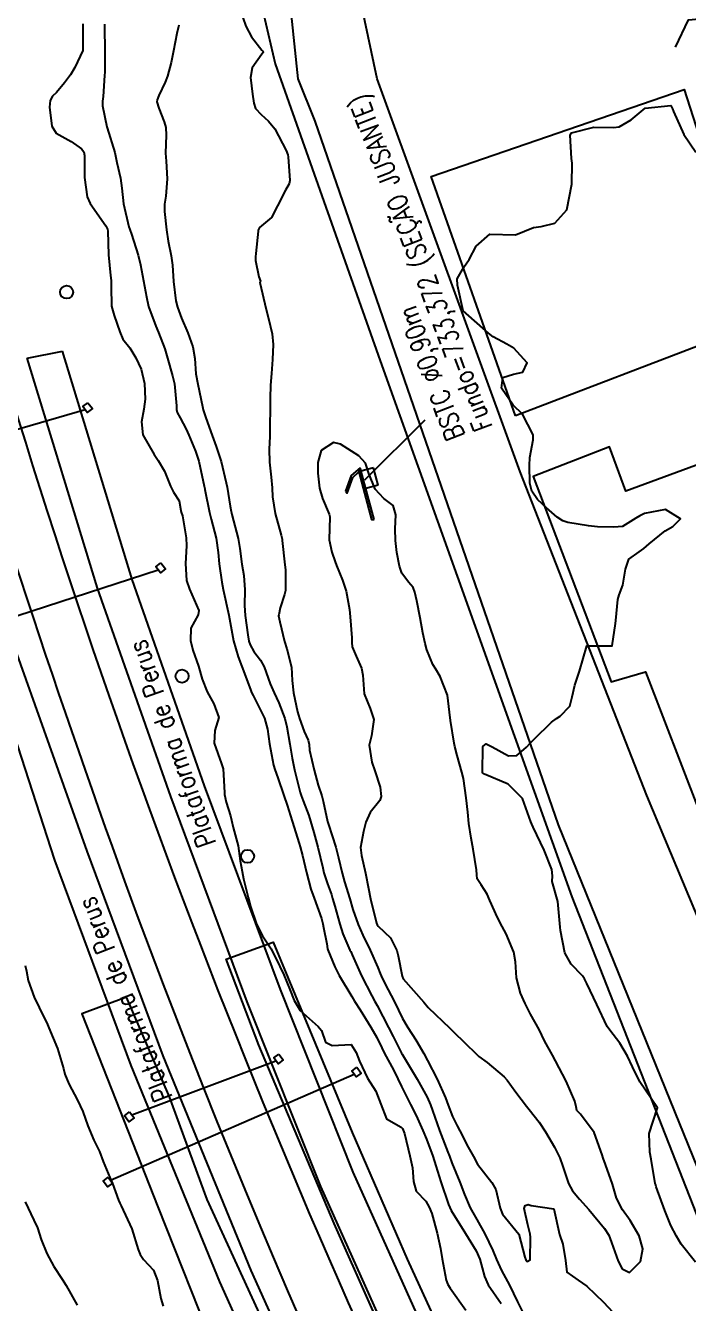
# Model space of a CAD drawing. Header units: metres. Extents: x 318500 to 325275, y 7408834 to 7428799.
# Drawn here: x 320329.3 to 320381.1, y 7410404.4 to 7410504.2 of the extents above; entities that cross this region are included whole.
import ezdxf

# ---------------------------------------------------------------- set-up
doc = ezdxf.new("R2010")
doc.units = ezdxf.units.M
doc.header["$MEASUREMENT"] = 0
doc.linetypes.add('CONTINUO', pattern=[0])
doc.linetypes.add('TRACEJADO', pattern=[8.7, 8, -0.7])
for name, color, linetype in [('ALA', 45, 'Continuous'), ('BUEIRO', 151, 'Continuous'), ('Curvas de Nivel 1m', 11, 'Continuous'), ('Curvas de Nivel 5m', 15, 'Continuous'), ('Divisas', 45, 'Continuous'), ('Edificações', 30, 'Continuous'), ('Estação', 45, 'Continuous'), ('Linha Férrea', 20, 'Continuous'), ('PLATAFORMA', 45, 'Continuous'), ('Pontes_Viadutos_Tubos', 190, 'Continuous'), ('Postes', 20, 'Continuous'), ('Pórticos', 45, 'Continuous'), ('TEXTO', 45, 'Continuous'), ('Vias Primárias', 230, 'Continuous')]:
    doc.layers.add(name, color=color, linetype=linetype)
doc.styles.add('ROMANS', font='romans', dxfattribs={"height": 0.2})

msp = doc.modelspace()

# ---------------------------------------------------------------- linework, layer by layer
at = {"layer": 'ALA', "linetype": 'CONTINUO'}
for points in [[(320355.46, 7410469.633, 734.655), (320354.773, 7410469.04, 734.417), (320354.326, 7410467.81, 734.475)], [(320355.46, 7410469.633, 734.655), (320354.773, 7410469.04, 734.417), (320354.326, 7410467.81, 734.475)], [(320354.326, 7410467.81, 734.475), (320354.441, 7410467.659, 733.633), (320354.892, 7410468.898, 733.486), (320355.352, 7410469.336, 733.375)], [(320354.326, 7410467.81, 734.475), (320354.441, 7410467.659, 733.633), (320354.892, 7410468.898, 733.486), (320355.352, 7410469.336, 733.375)]]:
    msp.add_polyline3d(points, dxfattribs=at)
at = {"layer": 'BUEIRO', "linetype": 'TRACEJADO', "flags": 128}
for points in [[(320356.51, 7410469.649), (320355.528, 7410469.384)], [(320356.875, 7410468.297), (320356.51, 7410469.649)], [(320356.875, 7410468.297), (320355.9, 7410468.034)]]:
    msp.add_lwpolyline(points, dxfattribs=at)
at = {"layer": 'BUEIRO', "linetype": 'CONTINUO'}
for points in [[(320355.46, 7410469.633, 734.655), (320355.352, 7410469.336, 733.375), (320356.353, 7410465.621, 733.386), (320356.564, 7410465.619, 734.657)], [(320355.46, 7410469.633, 734.655), (320355.352, 7410469.336, 733.375), (320356.353, 7410465.621, 733.386), (320356.564, 7410465.619, 734.657)], [(320356.564, 7410465.619, 734.657), (320355.46, 7410469.633, 734.655)], [(320356.564, 7410465.619, 734.657), (320355.46, 7410469.633, 734.655)]]:
    msp.add_polyline3d(points, dxfattribs=at)
at = {"layer": 'Curvas de Nivel 1m', "flags": 128}
for points, elevation in [([(320345.84, 7410506.14), (320346.547, 7410504.129), (320346.977, 7410503.298), (320347.791, 7410502.246), (320347.853, 7410502.172), (320347.881, 7410502.109), (320347.87, 7410502.028), (320347.787, 7410501.933), (320347.028, 7410500.864), (320346.892, 7410500.123), (320347.05, 7410498.811), (320347.147, 7410498.119), (320347.296, 7410497.687), (320347.721, 7410497.228), (320348.317, 7410496.702), (320348.803, 7410496.094), (320349.685, 7410494.407), (320349.816, 7410494.079), (320349.843, 7410493.913), (320349.967, 7410492.077), (320349.916, 7410491.809), (320349.642, 7410491.316), (320349.021, 7410490.089), (320348.536, 7410489.176), (320347.605, 7410488.412), (320347.507, 7410488.205), (320347.491, 7410488.112), (320347.304, 7410486.384), (320347.283, 7410486.114), (320347.292, 7410485.839), (320347.554, 7410484.555), (320347.668, 7410484.225), (320347.639, 7410484.109), (320347.643, 7410484.014), (320348.087, 7410482.101), (320348.297, 7410481.31), (320348.592, 7410480.093), (320348.668, 7410479.278), (320348.624, 7410478.093), (320348.531, 7410477.017), (320348.45, 7410476.095), (320348.441, 7410475.078), (320348.431, 7410474.095), (320348.407, 7410473.101), (320348.4, 7410472.095), (320348.367, 7410471.103), (320348.381, 7410470.095), (320348.518, 7410468.916), (320348.584, 7410468.091), (320348.617, 7410467.384), (320348.829, 7410466.087), (320349.285, 7410464.389), (320349.362, 7410464.079), (320349.378, 7410463.979), (320349.591, 7410462.077), (320349.637, 7410461.685), (320349.627, 7410460.076), (320349.552, 7410459.75), (320349.21, 7410458.717), (320349.104, 7410458.179), (320349.099, 7410458.082), (320349.193, 7410457.627), (320349.567, 7410456.076), (320349.727, 7410455.512), (320350.102, 7410454.07), (320350.165, 7410453.04), (320350.251, 7410452.069), (320350.572, 7410450.591), (320350.715, 7410450.064), (320351.08, 7410449.064), (320351.409, 7410448.391), (320351.473, 7410448.054), (320351.518, 7410447.598), (320351.872, 7410446.048), (320352.196, 7410444.869), (320352.461, 7410444.038), (320352.581, 7410443.612), (320352.926, 7410442.031), (320352.987, 7410441.8), (320353.562, 7410440.021), (320353.768, 7410439.198), (320354.051, 7410438.013), (320354.249, 7410437.336), (320354.658, 7410436.004), (320354.898, 7410435.178), (320355.306, 7410433.996), (320355.686, 7410433.174), (320356.261, 7410431.986), (320356.837, 7410430.646), (320357.026, 7410430.171), (320357.109, 7410429.976), (320357.392, 7410429.401), (320358.151, 7410427.96), (320358.781, 7410426.658), (320359.198, 7410425.944), (320359.831, 7410425.004), (320360.447, 7410423.925), (320360.742, 7410423.369), (320361.483, 7410421.912), (320362.146, 7410420.458), (320362.354, 7410419.903), (320362.681, 7410419.011), (320363.061, 7410418.281), (320363.262, 7410417.891), (320363.914, 7410416.618), (320364.317, 7410415.875), (320364.631, 7410415.297), (320365.746, 7410413.853), (320366.06, 7410413.303), (320366.413, 7410411.843), (320366.583, 7410411.382), (320367.863, 7410409.827), (320368.326, 7410408.03), (320368.42, 7410407.821), (320368.529, 7410407.694), (320368.756, 7410407.817), (320368.777, 7410409.596), (320368.75, 7410409.817), (320368.571, 7410410.538), (320368.291, 7410411.823), (320368.365, 7410412.05), (320368.593, 7410412.13), (320368.833, 7410412.057), (320370.59, 7410411.79), (320371.041, 7410409.783), (320371.298, 7410409.029), (320371.517, 7410407.775), (320371.605, 7410406.857), (320372.515, 7410406.236), (320373.174, 7410405.753), (320374.491, 7410404.503), (320375.219, 7410403.729)], 736), ([(320333.81, 7410504.3), (320333.808, 7410502.318), (320333.808, 7410502.3), (320333.807, 7410502.283), (320333.789, 7410502.223), (320333.185, 7410500.889), (320332.831, 7410500.309), (320332.373, 7410499.691), (320331.739, 7410498.946), (320331.417, 7410498.643), (320331.236, 7410498.327), (320331.203, 7410497.806), (320331.375, 7410496.325), (320331.702, 7410495.764), (320332.896, 7410495.104), (320333.684, 7410494.552), (320333.863, 7410494.297), (320333.936, 7410494.036), (320333.923, 7410492.296), (320334.13, 7410490.787), (320334.364, 7410490.289), (320335.604, 7410488.529), (320335.712, 7410488.268), (320335.741, 7410488.125), (320335.816, 7410486.266), (320335.954, 7410484.664), (320336.004, 7410484.263), (320336.009, 7410483.797), (320336.045, 7410482.262), (320336.24, 7410481.528), (320336.682, 7410480.252), (320336.927, 7410479.691), (320337.478, 7410479), (320337.95, 7410478.235), (320338.343, 7410477.345), (320338.622, 7410476.228), (320338.656, 7410474.993), (320338.564, 7410474.228), (320338.392, 7410473.238), (320338.489, 7410472.229), (320339.367, 7410470.69), (320339.689, 7410470.215), (320340.183, 7410469.372), (320340.656, 7410468.2), (320340.875, 7410467.746), (320341.319, 7410467.067), (320341.447, 7410466.324), (320341.488, 7410466.187), (320341.592, 7410465.899), (320341.869, 7410464.181), (320341.899, 7410463.552), (320341.811, 7410462.182), (320341.9, 7410460.843), (320342.144, 7410460.176), (320342.859, 7410458.511), (320342.821, 7410458.166), (320342.226, 7410457.133), (320342.203, 7410456.175), (320342.402, 7410455.411), (320342.841, 7410454.165), (320343.135, 7410453.14), (320343.517, 7410452.156), (320344.028, 7410451.229), (320344.417, 7410450.147), (320344.1, 7410449.129), (320344.063, 7410448.15), (320344.643, 7410446.547), (320344.752, 7410446.143), (320344.86, 7410444.294), (320344.877, 7410444.141), (320345.004, 7410443.543), (320345.339, 7410442.48), (320345.41, 7410442.134), (320345.553, 7410441.56), (320345.938, 7410440.125), (320346.096, 7410438.969), (320346.237, 7410438.12), (320346.359, 7410437.553), (320346.711, 7410436.113), (320346.899, 7410435.406), (320347.33, 7410434.103), (320347.849, 7410433.112), (320348.508, 7410432.085), (320348.63, 7410431.866), (320348.843, 7410431.429), (320349.503, 7410430.073), (320349.97, 7410428.912), (320350.312, 7410428.065), (320350.788, 7410427.276), (320352.187, 7410426.039), (320352.441, 7410425.709), (320352.758, 7410424.815), (320353.282, 7410424.549), (320354.756, 7410424.622), (320355.145, 7410423.996), (320355.416, 7410423.317), (320356.03, 7410421.987), (320356.705, 7410420.991), (320357.073, 7410419.974), (320357.533, 7410418.821), (320358.672, 7410418.179), (320358.785, 7410418.062), (320358.839, 7410417.947), (320358.93, 7410417.683), (320359.343, 7410415.939), (320359.551, 7410415.011), (320359.645, 7410413.934), (320359.854, 7410413.183), (320360.595, 7410412.394), (320360.872, 7410411.917), (320361.063, 7410411.435), (320361.473, 7410409.911), (320361.739, 7410408.711), (320361.887, 7410407.906), (320362.184, 7410406.233), (320362.313, 7410405.902), (320362.506, 7410405.601), (320363.713, 7410403.882)], 739), ([(320335.498, 7410504.275), (320335.501, 7410503.969), (320335.504, 7410502.274), (320335.504, 7410500.534), (320335.501, 7410500.274), (320335.374, 7410498.637), (320335.324, 7410498.276), (320335.341, 7410497.891), (320335.683, 7410496.27), (320335.709, 7410496.172), (320336.286, 7410494.261), (320336.46, 7410493.466), (320336.746, 7410492.254), (320336.857, 7410491.467), (320336.97, 7410490.25), (320337.399, 7410488.448), (320337.466, 7410488.242), (320337.594, 7410487.871), (320338.132, 7410486.234), (320338.305, 7410485.49), (320338.545, 7410484.23), (320338.771, 7410482.988), (320338.928, 7410482.226), (320339.497, 7410480.697), (320339.705, 7410480.217), (320340.195, 7410478.927), (320340.417, 7410478.206), (320340.814, 7410476.835), (320340.953, 7410476.197), (320341.117, 7410474.492), (320341.127, 7410474.194), (320341.173, 7410473.959), (320341.404, 7410473.554), (320341.875, 7410472.663), (320342.081, 7410472.18), (320342.601, 7410470.942), (320342.865, 7410470.167), (320343.282, 7410468.209), (320343.288, 7410468.161), (320343.295, 7410468.126), (320343.328, 7410467.962), (320343.695, 7410466.156), (320343.832, 7410465.625), (320344.224, 7410464.151), (320344.368, 7410463.045), (320344.449, 7410462.148), (320344.662, 7410460.719), (320344.774, 7410460.145), (320345.2, 7410458.14), (320345.564, 7410456.134), (320345.928, 7410454.899), (320346.231, 7410454.124), (320346.901, 7410452.336), (320346.989, 7410452.112), (320347.116, 7410451.87), (320348.004, 7410450.096), (320348.226, 7410449.238), (320348.391, 7410448.09), (320348.693, 7410446.437), (320348.789, 7410446.084), (320349.03, 7410445.433), (320349.515, 7410444.075), (320349.771, 7410443.303), (320350.159, 7410442.068), (320350.702, 7410440.325), (320350.777, 7410440.062), (320350.95, 7410439.383), (320351.271, 7410438.055), (320351.625, 7410436.758), (320351.872, 7410436.046), (320352.452, 7410434.471), (320352.559, 7410434.035), (320352.594, 7410433.752), (320352.857, 7410432.497), (320352.927, 7410432.105), (320352.949, 7410432.029), (320353.494, 7410430.677), (320353.826, 7410430.015), (320354.806, 7410428.376), (320355.038, 7410427.998), (320355.46, 7410427.323), (320356.306, 7410425.985), (320356.762, 7410425.164), (320357.15, 7410424.371), (320357.353, 7410423.971), (320358.101, 7410422.588), (320358.417, 7410421.955), (320358.711, 7410421.347), (320359.414, 7410419.939), (320359.837, 7410419.088), (320360.375, 7410417.924), (320360.66, 7410417.228), (320361.14, 7410415.915), (320361.382, 7410415.159), (320361.761, 7410413.908), (320362.367, 7410412.128), (320362.462, 7410411.901), (320362.586, 7410411.666), (320363.705, 7410409.883), (320364.54, 7410408.52), (320364.815, 7410407.866), (320365.177, 7410406.52), (320365.481, 7410405.855), (320366.488, 7410404.398)], 738), ([(320341.31, 7410504.198), (320341.138, 7410503.535), (320340.874, 7410502.204), (320340.711, 7410501.271), (320340.415, 7410500.21), (320340.22, 7410499.746), (320339.737, 7410498.705), (320339.598, 7410498.356), (320339.59, 7410498.221), (320339.725, 7410497.72), (320340.146, 7410496.646), (320340.281, 7410496.211), (320340.308, 7410495.604), (320340.257, 7410494.211), (320340.309, 7410493.572), (320340.394, 7410492.209), (320340.271, 7410490.846), (320340.18, 7410490.212), (320340.184, 7410489.649), (320340.347, 7410488.209), (320340.454, 7410487.34), (320340.687, 7410486.203), (320340.814, 7410485.453), (320340.88, 7410484.2), (320341.052, 7410482.672), (320341.182, 7410482.195), (320341.507, 7410481.32), (320341.997, 7410480.182), (320342.398, 7410479.095), (320342.543, 7410478.174), (320342.632, 7410476.993), (320342.778, 7410476.17), (320343.144, 7410474.435), (320343.202, 7410474.163), (320343.248, 7410474.002), (320343.404, 7410473.557), (320343.904, 7410472.155), (320344.213, 7410471.316), (320344.606, 7410470.148), (320345.005, 7410468.473), (320345.063, 7410468.143), (320345.315, 7410466.655), (320345.401, 7410466.229), (320345.415, 7410466.138), (320345.44, 7410466.006), (320345.933, 7410464.13), (320346.063, 7410463.334), (320346.211, 7410462.126), (320346.366, 7410461.248), (320346.461, 7410460.122), (320346.427, 7410458.906), (320346.479, 7410458.121), (320346.694, 7410456.601), (320346.78, 7410456.116), (320346.873, 7410455.82), (320347.162, 7410455.299), (320347.683, 7410454.63), (320347.971, 7410454.098), (320348.431, 7410452.79), (320348.739, 7410452.086), (320349.108, 7410451.293), (320349.569, 7410450.075), (320349.741, 7410449.416), (320349.968, 7410448.071), (320350.15, 7410446.973), (320350.331, 7410446.067), (320350.776, 7410444.3), (320350.853, 7410444.062), (320351.006, 7410443.66), (320351.455, 7410442.514), (320351.599, 7410442.051), (320351.854, 7410441.17), (320352.171, 7410440.042), (320352.546, 7410438.426), (320352.632, 7410438.034), (320352.698, 7410437.804), (320352.921, 7410437.171), (320353.218, 7410436.33), (320353.312, 7410436.024), (320353.487, 7410435.435), (320353.88, 7410434.015), (320354.111, 7410433.254), (320354.671, 7410432.003), (320354.729, 7410431.882), (320354.846, 7410431.614), (320355.57, 7410429.993), (320356.372, 7410428.418), (320356.621, 7410427.982), (320356.795, 7410427.67), (320357.693, 7410425.966), (320358.049, 7410425.247), (320358.711, 7410423.951), (320358.749, 7410423.883), (320359.913, 7410421.932), (320360.699, 7410420.506), (320360.965, 7410419.917), (320361.121, 7410419.48), (320361.667, 7410417.91), (320362.324, 7410416.224), (320362.442, 7410415.902), (320362.632, 7410415.392), (320363.246, 7410413.89), (320363.631, 7410412.915), (320364.069, 7410411.878), (320364.576, 7410410.959), (320365.208, 7410409.86), (320365.832, 7410408.559), (320366.134, 7410407.846), (320366.247, 7410407.564), (320366.522, 7410406.992), (320367.13, 7410405.834), (320367.772, 7410404.546), (320368.139, 7410403.823)], 737), ([(320381.676, 7410407.643), (320380.551, 7410409.044), (320380.179, 7410409.664), (320379.753, 7410410.487), (320379.283, 7410411.673), (320378.608, 7410413.508), (320378.58, 7410413.651), (320378.568, 7410413.681), (320378.528, 7410413.765), (320378.217, 7410415.686), (320378.115, 7410416.221), (320378.063, 7410417.689), (320378.69, 7410419.68), (320377.334, 7410421.701), (320376.737, 7410422.871), (320376.369, 7410423.716), (320375.771, 7410424.735), (320374.975, 7410425.737), (320374.775, 7410426.042), (320373.97, 7410427.748), (320373.184, 7410429.397), (320373.006, 7410429.758), (320372.832, 7410429.988), (320371.961, 7410430.893), (320371.467, 7410431.781), (320371.125, 7410433.538), (320371.104, 7410433.787), (320370.91, 7410435.79), (320370.473, 7410437.345), (320370.496, 7410437.797), (320370.44, 7410438.295), (320369.854, 7410439.807), (320368.987, 7410441.587), (320368.871, 7410441.821), (320368.812, 7410442.002), (320368.152, 7410443.829), (320367.027, 7410444.946), (320365.179, 7410445.726), (320365.039, 7410445.832), (320365.024, 7410445.87), (320365.019, 7410445.892), (320365.057, 7410447.87), (320365.071, 7410447.927), (320365.314, 7410448.108), (320365.771, 7410447.859), (320367.06, 7410447.162), (320367.708, 7410447.185), (320368.472, 7410447.826), (320368.748, 7410448.148), (320369.076, 7410448.469), (320370.412, 7410449.8), (320370.81, 7410450.078), (320371.097, 7410450.246), (320371.844, 7410451.043), (320372.037, 7410451.776), (320372.238, 7410452.669), (320372.603, 7410453.768), (320373.17, 7410455.76), (320375.17, 7410455.74), (320375.43, 7410457.503), (320375.456, 7410457.736), (320375.606, 7410459.352), (320375.707, 7410459.733), (320375.987, 7410460.478), (320376.193, 7410461.726), (320376.47, 7410462.513), (320377.271, 7410463.082), (320377.644, 7410463.335), (320378.05, 7410463.698), (320379.296, 7410464.722), (320379.902, 7410465.073), (320380.508, 7410465.668), (320379.317, 7410466.392), (320377.698, 7410466.089), (320377.312, 7410465.901), (320377.016, 7410465.714), (320375.967, 7410465.063), (320375.299, 7410465.006), (320374.013, 7410465.039), (320373.3, 7410465.115), (320371.704, 7410465.384), (320371.306, 7410465.5), (320370.857, 7410465.797), (320370.019, 7410466.512), (320369.323, 7410467.165), (320368.88, 7410467.825), (320368.725, 7410468.44), (320368.699, 7410469.827), (320368.736, 7410470.46), (320368.99, 7410471.824), (320368.989, 7410472.229), (320368.165, 7410473.832), (320367.42, 7410474.534), (320366.518, 7410475.854), (320366.606, 7410476.7), (320367.457, 7410476.945), (320368.19, 7410477.102), (320368.523, 7410477.829), (320367.482, 7410478.996), (320366.925, 7410479.289), (320365.858, 7410479.864), (320365.494, 7410480.157), (320363.52, 7410481.9), (320363.084, 7410483.905), (320363.055, 7410484.405), (320363.564, 7410485.314), (320363.998, 7410485.894), (320364.52, 7410486.952), (320365.6, 7410487.87), (320367.6, 7410487.84), (320369.024, 7410488.41), (320369.61, 7410488.485), (320370.68, 7410488.738), (320371.63, 7410489.79), (320372.012, 7410491.785), (320372.037, 7410493.422), (320371.995, 7410493.785), (320371.874, 7410495.621), (320371.99, 7410495.786), (320373.715, 7410496.242), (320375.256, 7410496.203), (320375.718, 7410496.253), (320376.638, 7410496.815), (320377.74, 7410497.71), (320379.742, 7410497.916), (320379.878, 7410497.679), (320379.957, 7410497.458), (320380.77, 7410495.669), (320381.689, 7410494.28)], 736), ([(320329.298, 7410412.339), (320329.973, 7410410.925), (320330.247, 7410410.325), (320330.546, 7410409.415), (320330.972, 7410408.316), (320331.543, 7410407.286), (320332.191, 7410406.303), (320332.503, 7410405.815), (320333.358, 7410404.287)], 741)]:
    msp.add_lwpolyline(points, dxfattribs=dict(at, elevation=elevation))
at = {"layer": 'Curvas de Nivel 5m', "elevation": 735, "flags": 128}
msp.add_lwpolyline([(320355.369, 7410470.574), (320353.922, 7410471.481), (320353.384, 7410471.623), (320352.411, 7410471.008), (320352.149, 7410470.048), (320352.166, 7410469.23), (320352.284, 7410468.046), (320352.519, 7410467.239), (320353.05, 7410466.034), (320353.089, 7410465.816), (320353.05, 7410464.033), (320353.265, 7410463.048), (320353.522, 7410462.294), (320353.615, 7410462.025), (320354.086, 7410460.865), (320354.368, 7410460.013), (320354.63, 7410458.588), (320354.694, 7410458.008), (320354.815, 7410456.365), (320354.805, 7410456.005), (320354.839, 7410455.677), (320355.159, 7410454.94), (320355.575, 7410453.996), (320355.677, 7410453.46), (320355.773, 7410451.993), (320356.246, 7410450.846), (320356.546, 7410449.985), (320356.347, 7410448.717), (320356.178, 7410447.989), (320356.382, 7410446.654), (320356.616, 7410445.984), (320357.021, 7410444.717), (320357.115, 7410443.978), (320357.007, 7410443.677), (320356.254, 7410442.731), (320355.906, 7410441.991), (320355.725, 7410441.246), (320355.507, 7410439.995), (320355.575, 7410439.37), (320355.898, 7410437.99), (320356.109, 7410436.797), (320356.288, 7410435.986), (320356.755, 7410434.108), (320356.798, 7410433.981), (320356.878, 7410433.866), (320357.849, 7410432.949), (320358.341, 7410431.958), (320358.44, 7410431.55), (320358.744, 7410429.951), (320358.827, 7410429.766), (320360.436, 7410427.925), (320360.794, 7410427.523), (320362.475, 7410425.903), (320362.767, 7410425.626), (320363.642, 7410424.77), (320364.548, 7410423.873), (320364.747, 7410423.697), (320365.388, 7410423.213), (320366.724, 7410422.096), (320366.953, 7410421.838), (320367.631, 7410420.906), (320368.46, 7410419.822), (320368.687, 7410419.548), (320369.445, 7410418.576), (320369.943, 7410417.801), (320370.653, 7410416.624), (320371.078, 7410415.783), (320371.31, 7410415.1), (320371.749, 7410413.773), (320372.05, 7410413.213), (320372.598, 7410412.55), (320373.33, 7410411.753), (320374.568, 7410410.252), (320374.903, 7410409.735), (320375.116, 7410409.167), (320375.637, 7410407.723), (320375.93, 7410407.124), (320376.521, 7410406.835), (320377.383, 7410407.697), (320377.557, 7410408.682), (320377.276, 7410409.699), (320376.578, 7410410.899), (320375.96, 7410411.719), (320375.51, 7410412.637), (320375.187, 7410413.731), (320374.633, 7410415.271), (320374.45, 7410415.742), (320374.378, 7410416.009), (320373.762, 7410417.749), (320372.684, 7410419.193), (320372.392, 7410419.469), (320372.339, 7410419.765), (320372.253, 7410420.21), (320371.563, 7410421.777), (320370.744, 7410423.363), (320370.493, 7410423.794), (320369.881, 7410424.923), (320369.445, 7410425.81), (320368.788, 7410427.005), (320368.356, 7410427.824), (320368.005, 7410428.635), (320367.672, 7410429.832), (320367.599, 7410431.076), (320367.471, 7410431.834), (320366.871, 7410433.269), (320366.566, 7410433.845), (320366.211, 7410434.529), (320365.613, 7410435.859), (320365.404, 7410436.352), (320364.922, 7410437.08), (320364.613, 7410437.56), (320364.574, 7410437.875), (320364.563, 7410438.249), (320364.298, 7410439.88), (320364.129, 7410440.726), (320363.959, 7410441.885), (320363.879, 7410442.767), (320363.756, 7410443.889), (320363.531, 7410445.394), (320363.423, 7410445.894), (320363.059, 7410447.18), (320362.871, 7410447.902), (320362.82, 7410448.155), (320362.517, 7410449.906), (320362.447, 7410450.559), (320362.288, 7410451.908), (320361.707, 7410453.349), (320361.371, 7410453.918), (320361.154, 7410454.298), (320360.668, 7410455.431), (320360.535, 7410455.93), (320360.365, 7410456.75), (320360.155, 7410457.936), (320359.907, 7410459.253), (320359.751, 7410459.942), (320359.598, 7410460.309), (320359.238, 7410460.711), (320358.712, 7410461.425), (320358.538, 7410461.961), (320358.332, 7410463.03), (320358.221, 7410463.966), (320358.206, 7410464.879), (320358.244, 7410465.966), (320358.046, 7410466.697), (320357.323, 7410467.256), (320356.633, 7410467.987), (320356.136, 7410469.205), (320355.885, 7410469.995)], close=True, dxfattribs=at)
at = {"layer": 'Curvas de Nivel 5m', "elevation": 740, "flags": 128}
msp.add_lwpolyline([(320329.283, 7410430.792), (320329.385, 7410430.342), (320329.534, 7410429.624), (320330.007, 7410428.332), (320330.776, 7410426.715), (320330.974, 7410426.318), (320331.151, 7410425.932), (320331.817, 7410424.309), (320332.276, 7410422.756), (320332.398, 7410422.303), (320332.709, 7410421.567), (320333.384, 7410420.29), (320333.787, 7410419.389), (320334.176, 7410418.277), (320334.654, 7410417.172), (320335.106, 7410416.263), (320335.383, 7410415.504), (320335.913, 7410414.25), (320336.123, 7410413.765), (320336.592, 7410412.472), (320336.679, 7410412.239), (320336.782, 7410412.043), (320337.614, 7410410.229), (320338.126, 7410408.635), (320338.277, 7410408.223), (320338.526, 7410407.857), (320339.329, 7410407.019), (320339.62, 7410406.203), (320339.891, 7410404.797), (320340.079, 7410404.196)], dxfattribs=at)
at = {"layer": 'Divisas'}
msp.add_lwpolyline([(320263.393, 7410704.906), (320281.571, 7410662.052), (320286.934, 7410649.78), (320288.749, 7410650.573), (320289.512, 7410648.827), (320287.536, 7410647.963), (320300.731, 7410610.489), (320308.33, 7410590.053), (320307.094, 7410589.488), (320311.364, 7410576.718), (320320.785, 7410562.251), (320327.906, 7410551.223), (320342.25, 7410529.301), (320348.815, 7410501.174), (320357.023, 7410477.998), (320371.998, 7410436.163), (320392.025, 7410385.224), (320395.739, 7410375.659), (320400.406, 7410364.445), (320405.538, 7410352.663), (320415.338, 7410339.704), (320430.221, 7410319.112), (320426.342, 7410316.177), (320433.553, 7410306.487)], dxfattribs=at)
at = {"layer": 'Edificações'}
for points in [[(320367.601, 7410473.69), (320361.023, 7410492.392), (320380.785, 7410499.188), (320385.222, 7410485.419), (320382.239, 7410484.256), (320383.684, 7410479.833), (320367.601, 7410473.69)], [(320387.104, 7410471.826), (320376.229, 7410467.821), (320374.956, 7410471.277), (320368.978, 7410468.966), (320375.084, 7410452.946), (320377.755, 7410453.709), (320386.15, 7410431.968), (320403.895, 7410439.024), (320393.591, 7410471.445), (320387.867, 7410469.728)]]:
    msp.add_lwpolyline(points, close=True, dxfattribs=at)
at = {"layer": 'Estação'}
for points in [[(320381.298, 7410353.504), (320373.262, 7410368.109), (320365.524, 7410384.095), (320359.001, 7410398.133), (320353.429, 7410410.663), (320347.554, 7410424.573), (320345.002, 7410431.285), (320348.671, 7410432.622), (320354.851, 7410417.763), (320359.13, 7410407.871), (320364.963, 7410395.134), (320369.585, 7410385.324), (320375.591, 7410372.966), (320380.903, 7410363.291), (320386.65, 7410352.577)], [(320384.574, 7410331.054), (320378.491, 7410341.527), (320372.81, 7410352.198), (320367.186, 7410362.584), (320360.96, 7410374.434), (320355.995, 7410384.709), (320351.546, 7410394.636), (320347.472, 7410403.902), (320343.514, 7410412.538), (320340.559, 7410420.547), (320337.202, 7410428.326), (320333.732, 7410427.028), (320339.668, 7410411.953), (320344.172, 7410400.623), (320349.081, 7410389.717), (320353.671, 7410380.106), (320358.777, 7410369.344), (320365.031, 7410357.296), (320371.313, 7410345.99), (320376.278, 7410336.891), (320381.014, 7410329.597), (320379.867, 7410328.795), (320387.84, 7410315.052)]]:
    msp.add_lwpolyline(points, dxfattribs=at)
at = {"layer": 'Linha Férrea'}
for points in [[(321000, 7409665.789, 0.078197), (320889.691, 7409761.645, 0.016428), (320831.735, 7409795.8, -0.029281), (320758.162, 7409840.189, -0.075107), (320633.213, 7409959.145, -0.038123), (320591.245, 7410019.369), (320569.878, 7410055.984), (320528.944, 7410130.121, 0.044252), (320455.674, 7410238.482), (320423.409, 7410279.545, -0.076357), (320336.109, 7410440.077, -0.029288), (320307.678, 7410537.206, 0.027041), (320278.586, 7410637.586, 0.100983), (320172.348, 7410808.477, 0.013159)], [(321000, 7409672.461, 0.064653), (320912.297, 7409751.466, 0.030753), (320836.249, 7409797.862, -0.016147), (320768.63, 7409837.796, -0.116635), (320583.997, 7410039.771), (320542.786, 7410113.919, 0.026405), (320494.03, 7410193.917, 0.017029), (320443.189, 7410260.7), (320429.493, 7410278.025, -0.097268), (320322.982, 7410493.451), (320310.757, 7410540.446), (320304.231, 7410567.008, 0.019913), (320282.851, 7410638.027, 0.100687), (320180.06, 7410806.177, 0.011092)]]:
    msp.add_lwpolyline(points, format="xyb", dxfattribs=at)
at = {"layer": 'PLATAFORMA', "linetype": 'CONTINUO'}
for points in [[(320329.459, 7410478.193, 740.861), (320332.201, 7410478.745, 740.871)], [(320418.553, 7410300.805, 740.761), (320409.32, 7410314.144, 740.795), (320400.381, 7410327.668, 740.797), (320391.918, 7410341.45, 740.845), (320383.508, 7410356.116, 740.892), (320375.812, 7410370.357, 740.894), (320368.278, 7410385.511, 740.846), (320361.168, 7410400.772, 740.797), (320354.918, 7410414.673, 740.756), (320349.248, 7410428.911, 740.787), (320343.313, 7410444.831, 740.798), (320337.656, 7410460.929, 740.824), (320332.201, 7410478.745, 740.871)], [(320416.605, 7410298.615, 740.761), (320407.336, 7410312.006, 740.795), (320398.307, 7410325.665, 740.797), (320389.747, 7410339.607, 740.845), (320381.255, 7410354.415, 740.892), (320373.475, 7410368.812, 740.894), (320365.863, 7410384.123, 740.846), (320358.704, 7410399.489, 740.797), (320352.385, 7410413.544, 740.756), (320346.642, 7410427.962, 740.787), (320340.665, 7410443.997, 740.798), (320334.949, 7410460.262, 740.824), (320329.459, 7410478.193, 740.861)], [(320322.711, 7410473.72, 741.083), (320328.235, 7410456.266, 741.101), (320334.112, 7410439.718, 741.145), (320340.048, 7410423.755, 741.105), (320346.938, 7410406.982, 741.079), (320354.342, 7410390.52, 741.069), (320361.891, 7410374.709, 741.145), (320369.992, 7410358.827, 741.137), (320378.442, 7410343.681, 741.134), (320386.915, 7410329.402, 741.105), (320396.178, 7410314.848, 741.041), (320405.547, 7410300.923, 741.011), (320414.966, 7410287.658, 740.981), (320425.478, 7410273.67, 740.894), (320433.828, 7410262.744, 740.805)], [(320431.788, 7410261.209, 741.069), (320423.431, 7410272.145, 740.894), (320412.886, 7410286.176, 740.981), (320403.42, 7410299.507, 741.011), (320394.008, 7410313.498, 741.041), (320384.697, 7410328.126, 741.105), (320376.178, 7410342.483, 741.134), (320367.68, 7410357.715, 741.137), (320359.535, 7410373.685, 741.145), (320351.952, 7410389.565, 741.069), (320344.513, 7410406.106, 741.079), (320337.584, 7410422.975, 741.105), (320331.621, 7410439.008, 741.145), (320326.103, 7410455.907, 741.111), (320321.385, 7410473.358, 741.081)]]:
    msp.add_polyline3d(points, dxfattribs=at)
at = {"layer": 'Pontes_Viadutos_Tubos'}
msp.add_lwpolyline([(320380.102, 7410502.493), (320381.124, 7410504.604), (320395.529, 7410505.976), (320397.783, 7410504.955)], dxfattribs=at)
at = {"layer": 'Postes'}
for centre in [(320332.527, 7410483.362), (320341.552, 7410453.38), (320346.667, 7410439.316)]:
    msp.add_circle(centre, 0.509, dxfattribs=at)
at = {"layer": 'Pórticos'}
for points in [[(320334.19, 7410474.721), (320334.541, 7410474.263), (320334.145, 7410473.959), (320333.794, 7410474.418)], [(320339.903, 7410462.216), (320340.254, 7410461.757), (320339.857, 7410461.454), (320339.506, 7410461.912)], [(320349.107, 7410423.885), (320349.458, 7410423.426), (320349.062, 7410423.123), (320348.711, 7410423.581)], [(320355.208, 7410422.853), (320355.558, 7410422.394), (320355.162, 7410422.091), (320354.811, 7410422.549)], [(320337.448, 7410419.364), (320337.798, 7410418.906), (320337.402, 7410418.602), (320337.051, 7410419.061)], [(320335.773, 7410414.268), (320336.123, 7410413.809), (320335.727, 7410413.506), (320335.376, 7410413.965)]]:
    msp.add_lwpolyline(points, close=True, dxfattribs=at)
for points in [[(320321.233, 7410470.49), (320333.969, 7410474.189)], [(320322.125, 7410455.99), (320339.682, 7410461.683)], [(320337.623, 7410419.135), (320348.886, 7410423.352)], [(320335.948, 7410414.039), (320354.987, 7410422.32)]]:
    msp.add_lwpolyline(points, dxfattribs=at)
at = {"layer": 'TEXTO', "linetype": 'CONTINUO'}
msp.add_polyline3d([(320355.841, 7410468.705, 0), (320360.548, 7410473.395, 0)], dxfattribs=at)
at = {"layer": 'Vias Primárias'}
msp.add_lwpolyline([(320386.431, 7410423.611), (320377.859, 7410444.066), (320367.963, 7410469.343), (320356.798, 7410500), (320349.516, 7410534.314), (320339.875, 7410567.935), (320335.01, 7410588.66), (320330.653, 7410587.99), (320337.859, 7410558.569), (320345.49, 7410532.982), (320349.848, 7410507.239), (320350.587, 7410500), (320351.918, 7410496.709), (320370.932, 7410441.765), (320384.024, 7410409.586)], dxfattribs=at)

# ---------------------------------------------------------------- texts
at = {"layer": 'TEXTO', "style": 'ROMANS', "width": 0.8}
for s, p in [('Fundo=733,372 (SEÇÃO JUSANTE)', (320365.819, 7410472.865)), ('BSTC Ø0,90m', (320363.662, 7410472.148))]:
    msp.add_text(s, height=1.5, rotation=110.75586, dxfattribs=at).set_placement(p)
at = {"layer": 'TEXTO', "extrusion": (-0.000491064, 0.001276, 0.999999), "style": 'ROMANS', "width": 0.8}
msp.add_text('Plataforma de Perus', height=1.5, rotation=109.0977, dxfattribs=at).set_placement((320344.547, 7410433.583, 10037.411))
at = {"layer": 'TEXTO', "extrusion": (-0.000538719, 0.001256, 0.999999), "style": 'ROMANS', "width": 0.8}
msp.add_text('Plataforma de Perus', height=1.5, rotation=111.25416, dxfattribs=at).set_placement((320341.181, 7410413.968, 9878.843))

doc.saveas('drawing.dxf')
